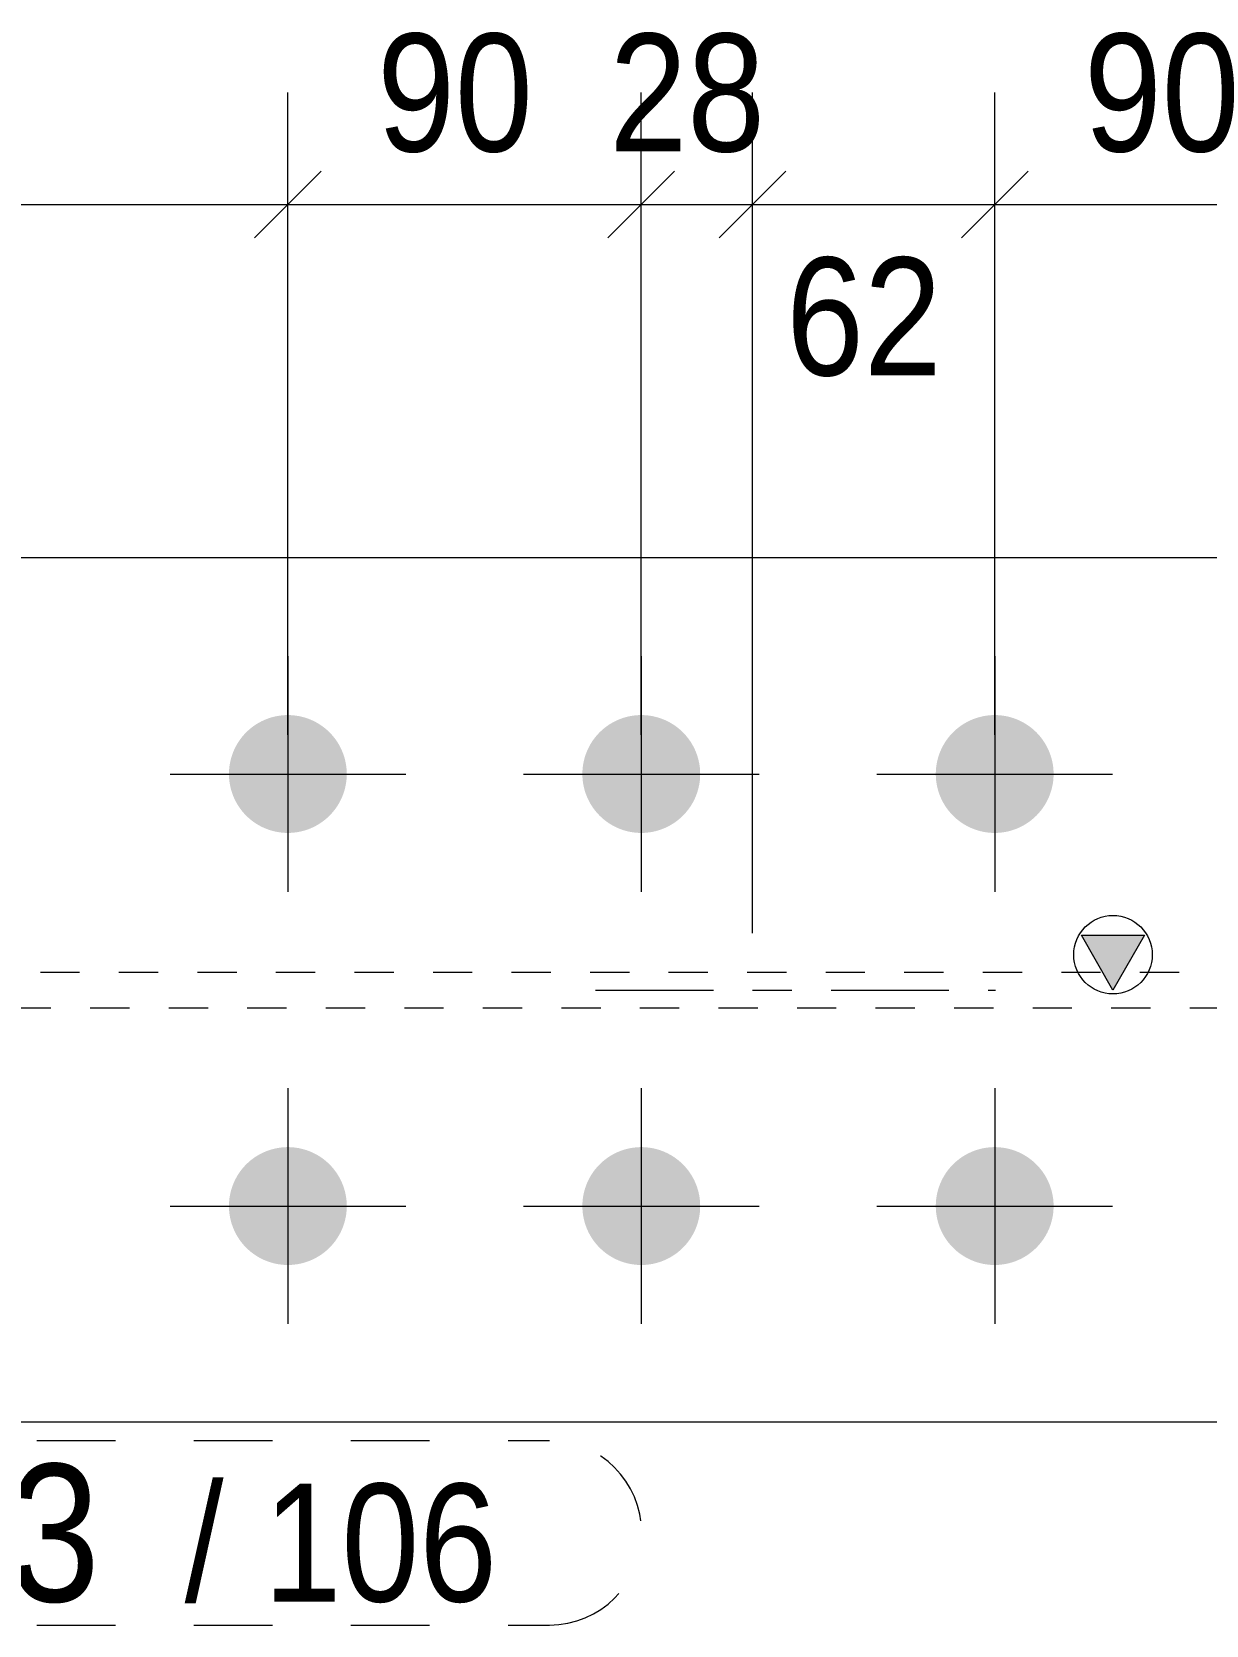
# Model space of a CAD drawing. Header units: millimetres. Extents: x 2 to 579, y 1 to 825.
# Drawn here: x 235.69 to 265.6, y 704.69 to 745.25 of the extents above; entities that cross this region are included whole.
import ezdxf

# ---------------------------------------------------------------- set-up
doc = ezdxf.new("R2010")
doc.units = ezdxf.units.MM
for name, pattern in [('XKITLINE00', [0]), ('XKITLINE01', [4, 1, -1, 1, -1]), ('XKITLINE02', [4, 2, -2]), ('XKITLINE03', [6, 3, -1, 1, -1])]:
    doc.linetypes.add(name, pattern=pattern)
for name, color, linetype, lineweight in [('Bolt', 3, 'Continuous', 0), ('Dimensions', 7, 'Continuous', 0), ('Part', 2, 'Continuous', 0), ('PartMark', 7, 'Continuous', 0)]:
    doc.layers.add(name, color=color, linetype=linetype, lineweight=lineweight)
doc.styles.add('ARIAL', font='ARIAL.TTF')

# ---------------------------------------------------------------- blocks, each defined once
blk = doc.blocks.new('*A93')
at = {"layer": 'Bolt'}
for points in [[(242.249, 727.858), (242.285, 727.857), (242.322, 727.854), (242.359, 727.851), (242.395, 727.847), (242.432, 727.842), (242.468, 727.836), (242.505, 727.83), (242.541, 727.822), (242.576, 727.813), (242.612, 727.804), (242.647, 727.794), (242.682, 727.783), (242.717, 727.771), (242.752, 727.758), (242.786, 727.744), (242.82, 727.73), (242.853, 727.714), (242.886, 727.698), (242.919, 727.681), (242.951, 727.663), (242.983, 727.645), (243.014, 727.626), (243.045, 727.606), (243.076, 727.585), (243.105, 727.563), (243.135, 727.541), (243.163, 727.518), (243.192, 727.494), (243.219, 727.47), (243.246, 727.445), (243.273, 727.419), (243.298, 727.393), (243.323, 727.366), (243.348, 727.338), (243.371, 727.31), (243.394, 727.281), (243.417, 727.252), (243.438, 727.222), (243.459, 727.192), (243.479, 727.161), (243.498, 727.13), (243.517, 727.098), (243.535, 727.065), (243.552, 727.033), (243.568, 727), (243.583, 726.966), (243.598, 726.932), (243.611, 726.898), (243.624, 726.864), (243.636, 726.829), (243.647, 726.794), (243.658, 726.758), (243.667, 726.723), (243.675, 726.687), (243.683, 726.651), (243.69, 726.615), (243.696, 726.578), (243.701, 726.542), (243.705, 726.505), (243.708, 726.469), (243.71, 726.432), (243.711, 726.395), (243.712, 726.358), (243.711, 726.322), (243.71, 726.285), (243.708, 726.248), (243.705, 726.211), (243.701, 726.175), (243.696, 726.138), (243.69, 726.102), (243.683, 726.066), (243.675, 726.03), (243.667, 725.994), (243.658, 725.958), (243.647, 725.923), (243.636, 725.888), (243.624, 725.853), (243.611, 725.819), (243.598, 725.784), (243.583, 725.75), (243.568, 725.717), (243.552, 725.684), (243.535, 725.651), (243.517, 725.619), (243.498, 725.587), (243.479, 725.556), (243.459, 725.525), (243.438, 725.495), (243.417, 725.465), (243.394, 725.436), (243.371, 725.407), (243.348, 725.379), (243.323, 725.351), (243.298, 725.324), (243.273, 725.298), (243.246, 725.272), (243.219, 725.247), (243.192, 725.223), (243.163, 725.199), (243.135, 725.176), (243.105, 725.154), (243.076, 725.132), (243.045, 725.111), (243.014, 725.091), (242.983, 725.072), (242.951, 725.053), (242.919, 725.035), (242.886, 725.019), (242.853, 725.002), (242.82, 724.987), (242.786, 724.973), (242.752, 724.959), (242.717, 724.946), (242.682, 724.934), (242.647, 724.923), (242.612, 724.913), (242.576, 724.903), (242.541, 724.895), (242.505, 724.887), (242.468, 724.88), (242.432, 724.875), (242.395, 724.87), (242.359, 724.866), (242.322, 724.862), (242.285, 724.86), (242.249, 724.859), (242.212, 724.858), (242.175, 724.859), (242.138, 724.86), (242.102, 724.862), (242.065, 724.866), (242.028, 724.87), (241.992, 724.875), (241.955, 724.88), (241.919, 724.887), (241.883, 724.895), (241.847, 724.903), (241.812, 724.913), (241.776, 724.923), (241.741, 724.934), (241.707, 724.946), (241.672, 724.959), (241.638, 724.973), (241.604, 724.987), (241.571, 725.002), (241.537, 725.019), (241.505, 725.035), (241.473, 725.053), (241.441, 725.072), (241.409, 725.091), (241.379, 725.111), (241.348, 725.132), (241.318, 725.154), (241.289, 725.176), (241.26, 725.199), (241.232, 725.223), (241.205, 725.247), (241.178, 725.272), (241.151, 725.298), (241.126, 725.324), (241.1, 725.351), (241.076, 725.379), (241.052, 725.407), (241.029, 725.436), (241.007, 725.465), (240.985, 725.495), (240.965, 725.525), (240.945, 725.556), (240.925, 725.587), (240.907, 725.619), (240.889, 725.651), (240.872, 725.684), (240.856, 725.717), (240.841, 725.75), (240.826, 725.784), (240.812, 725.819), (240.8, 725.853), (240.788, 725.888), (240.776, 725.923), (240.766, 725.958), (240.757, 725.994), (240.748, 726.03), (240.741, 726.066), (240.734, 726.102), (240.728, 726.138), (240.723, 726.175), (240.719, 726.211), (240.716, 726.248), (240.714, 726.285), (240.712, 726.322), (240.712, 726.358), (240.712, 726.395), (240.714, 726.432), (240.716, 726.469), (240.719, 726.505), (240.723, 726.542), (240.728, 726.578), (240.734, 726.615), (240.741, 726.651), (240.748, 726.687), (240.757, 726.723), (240.766, 726.758), (240.776, 726.794), (240.788, 726.829), (240.8, 726.864), (240.812, 726.898), (240.826, 726.932), (240.841, 726.966), (240.856, 727), (240.872, 727.033), (240.889, 727.065), (240.907, 727.098), (240.925, 727.13), (240.945, 727.161), (240.965, 727.192), (240.985, 727.222), (241.007, 727.252), (241.029, 727.281), (241.052, 727.31), (241.076, 727.338), (241.1, 727.366), (241.126, 727.393), (241.151, 727.419), (241.178, 727.445), (241.205, 727.47), (241.232, 727.494), (241.26, 727.518), (241.289, 727.541), (241.318, 727.563), (241.348, 727.585), (241.379, 727.606), (241.409, 727.626), (241.441, 727.645), (241.473, 727.663), (241.505, 727.681), (241.537, 727.698), (241.571, 727.714), (241.604, 727.73), (241.638, 727.744), (241.672, 727.758), (241.707, 727.771), (241.741, 727.783), (241.776, 727.794), (241.812, 727.804), (241.847, 727.813), (241.883, 727.822), (241.919, 727.83), (241.955, 727.836), (241.992, 727.842), (242.028, 727.847), (242.065, 727.851), (242.102, 727.854), (242.138, 727.857), (242.175, 727.858), (242.212, 727.858)], [(251.249, 727.858), (251.285, 727.857), (251.322, 727.854), (251.359, 727.851), (251.395, 727.847), (251.432, 727.842), (251.468, 727.836), (251.505, 727.83), (251.541, 727.822), (251.576, 727.813), (251.612, 727.804), (251.647, 727.794), (251.682, 727.783), (251.717, 727.771), (251.752, 727.758), (251.786, 727.744), (251.82, 727.73), (251.853, 727.714), (251.886, 727.698), (251.919, 727.681), (251.951, 727.663), (251.983, 727.645), (252.014, 727.626), (252.045, 727.606), (252.076, 727.585), (252.105, 727.563), (252.135, 727.541), (252.163, 727.518), (252.192, 727.494), (252.219, 727.47), (252.246, 727.445), (252.273, 727.419), (252.298, 727.393), (252.323, 727.366), (252.348, 727.338), (252.371, 727.31), (252.394, 727.281), (252.417, 727.252), (252.438, 727.222), (252.459, 727.192), (252.479, 727.161), (252.498, 727.13), (252.517, 727.098), (252.535, 727.065), (252.552, 727.033), (252.568, 727), (252.583, 726.966), (252.598, 726.932), (252.611, 726.898), (252.624, 726.864), (252.636, 726.829), (252.647, 726.794), (252.658, 726.758), (252.667, 726.723), (252.675, 726.687), (252.683, 726.651), (252.69, 726.615), (252.696, 726.578), (252.701, 726.542), (252.705, 726.505), (252.708, 726.469), (252.71, 726.432), (252.711, 726.395), (252.712, 726.358), (252.711, 726.322), (252.71, 726.285), (252.708, 726.248), (252.705, 726.211), (252.701, 726.175), (252.696, 726.138), (252.69, 726.102), (252.683, 726.066), (252.675, 726.03), (252.667, 725.994), (252.658, 725.958), (252.647, 725.923), (252.636, 725.888), (252.624, 725.853), (252.611, 725.819), (252.598, 725.784), (252.583, 725.75), (252.568, 725.717), (252.552, 725.684), (252.535, 725.651), (252.517, 725.619), (252.498, 725.587), (252.479, 725.556), (252.459, 725.525), (252.438, 725.495), (252.417, 725.465), (252.394, 725.436), (252.371, 725.407), (252.348, 725.379), (252.323, 725.351), (252.298, 725.324), (252.273, 725.298), (252.246, 725.272), (252.219, 725.247), (252.192, 725.223), (252.163, 725.199), (252.135, 725.176), (252.105, 725.154), (252.076, 725.132), (252.045, 725.111), (252.014, 725.091), (251.983, 725.072), (251.951, 725.053), (251.919, 725.035), (251.886, 725.019), (251.853, 725.002), (251.82, 724.987), (251.786, 724.973), (251.752, 724.959), (251.717, 724.946), (251.682, 724.934), (251.647, 724.923), (251.612, 724.913), (251.576, 724.903), (251.541, 724.895), (251.505, 724.887), (251.468, 724.88), (251.432, 724.875), (251.395, 724.87), (251.359, 724.866), (251.322, 724.862), (251.285, 724.86), (251.249, 724.859), (251.212, 724.858), (251.175, 724.859), (251.138, 724.86), (251.102, 724.862), (251.065, 724.866), (251.028, 724.87), (250.992, 724.875), (250.955, 724.88), (250.919, 724.887), (250.883, 724.895), (250.847, 724.903), (250.812, 724.913), (250.776, 724.923), (250.741, 724.934), (250.707, 724.946), (250.672, 724.959), (250.638, 724.973), (250.604, 724.987), (250.571, 725.002), (250.537, 725.019), (250.505, 725.035), (250.473, 725.053), (250.441, 725.072), (250.409, 725.091), (250.379, 725.111), (250.348, 725.132), (250.318, 725.154), (250.289, 725.176), (250.26, 725.199), (250.232, 725.223), (250.205, 725.247), (250.178, 725.272), (250.151, 725.298), (250.126, 725.324), (250.1, 725.351), (250.076, 725.379), (250.052, 725.407), (250.029, 725.436), (250.007, 725.465), (249.985, 725.495), (249.965, 725.525), (249.945, 725.556), (249.925, 725.587), (249.907, 725.619), (249.889, 725.651), (249.872, 725.684), (249.856, 725.717), (249.841, 725.75), (249.826, 725.784), (249.812, 725.819), (249.8, 725.853), (249.788, 725.888), (249.776, 725.923), (249.766, 725.958), (249.757, 725.994), (249.748, 726.03), (249.741, 726.066), (249.734, 726.102), (249.728, 726.138), (249.723, 726.175), (249.719, 726.211), (249.716, 726.248), (249.714, 726.285), (249.712, 726.322), (249.712, 726.358), (249.712, 726.395), (249.714, 726.432), (249.716, 726.469), (249.719, 726.505), (249.723, 726.542), (249.728, 726.578), (249.734, 726.615), (249.741, 726.651), (249.748, 726.687), (249.757, 726.723), (249.766, 726.758), (249.776, 726.794), (249.788, 726.829), (249.8, 726.864), (249.812, 726.898), (249.826, 726.932), (249.841, 726.966), (249.856, 727), (249.872, 727.033), (249.889, 727.065), (249.907, 727.098), (249.925, 727.13), (249.945, 727.161), (249.965, 727.192), (249.985, 727.222), (250.007, 727.252), (250.029, 727.281), (250.052, 727.31), (250.076, 727.338), (250.1, 727.366), (250.126, 727.393), (250.151, 727.419), (250.178, 727.445), (250.205, 727.47), (250.232, 727.494), (250.26, 727.518), (250.289, 727.541), (250.318, 727.563), (250.348, 727.585), (250.379, 727.606), (250.409, 727.626), (250.441, 727.645), (250.473, 727.663), (250.505, 727.681), (250.537, 727.698), (250.571, 727.714), (250.604, 727.73), (250.638, 727.744), (250.672, 727.758), (250.707, 727.771), (250.741, 727.783), (250.776, 727.794), (250.812, 727.804), (250.847, 727.813), (250.883, 727.822), (250.919, 727.83), (250.955, 727.836), (250.992, 727.842), (251.028, 727.847), (251.065, 727.851), (251.102, 727.854), (251.138, 727.857), (251.175, 727.858), (251.212, 727.858)], [(260.249, 727.858), (260.285, 727.857), (260.322, 727.854), (260.359, 727.851), (260.395, 727.847), (260.432, 727.842), (260.468, 727.836), (260.505, 727.83), (260.541, 727.822), (260.576, 727.813), (260.612, 727.804), (260.647, 727.794), (260.682, 727.783), (260.717, 727.771), (260.752, 727.758), (260.786, 727.744), (260.82, 727.73), (260.853, 727.714), (260.886, 727.698), (260.919, 727.681), (260.951, 727.663), (260.983, 727.645), (261.014, 727.626), (261.045, 727.606), (261.076, 727.585), (261.105, 727.563), (261.135, 727.541), (261.163, 727.518), (261.192, 727.494), (261.219, 727.47), (261.246, 727.445), (261.273, 727.419), (261.298, 727.393), (261.323, 727.366), (261.348, 727.338), (261.371, 727.31), (261.394, 727.281), (261.417, 727.252), (261.438, 727.222), (261.459, 727.192), (261.479, 727.161), (261.498, 727.13), (261.517, 727.098), (261.535, 727.065), (261.552, 727.033), (261.568, 727), (261.583, 726.966), (261.598, 726.932), (261.611, 726.898), (261.624, 726.864), (261.636, 726.829), (261.647, 726.794), (261.658, 726.758), (261.667, 726.723), (261.675, 726.687), (261.683, 726.651), (261.69, 726.615), (261.696, 726.578), (261.701, 726.542), (261.705, 726.505), (261.708, 726.469), (261.71, 726.432), (261.711, 726.395), (261.712, 726.358), (261.711, 726.322), (261.71, 726.285), (261.708, 726.248), (261.705, 726.211), (261.701, 726.175), (261.696, 726.138), (261.69, 726.102), (261.683, 726.066), (261.675, 726.03), (261.667, 725.994), (261.658, 725.958), (261.647, 725.923), (261.636, 725.888), (261.624, 725.853), (261.611, 725.819), (261.598, 725.784), (261.583, 725.75), (261.568, 725.717), (261.552, 725.684), (261.535, 725.651), (261.517, 725.619), (261.498, 725.587), (261.479, 725.556), (261.459, 725.525), (261.438, 725.495), (261.417, 725.465), (261.394, 725.436), (261.371, 725.407), (261.348, 725.379), (261.323, 725.351), (261.298, 725.324), (261.273, 725.298), (261.246, 725.272), (261.219, 725.247), (261.192, 725.223), (261.163, 725.199), (261.135, 725.176), (261.105, 725.154), (261.076, 725.132), (261.045, 725.111), (261.014, 725.091), (260.983, 725.072), (260.951, 725.053), (260.919, 725.035), (260.886, 725.019), (260.853, 725.002), (260.82, 724.987), (260.786, 724.973), (260.752, 724.959), (260.717, 724.946), (260.682, 724.934), (260.647, 724.923), (260.612, 724.913), (260.576, 724.903), (260.541, 724.895), (260.505, 724.887), (260.468, 724.88), (260.432, 724.875), (260.395, 724.87), (260.359, 724.866), (260.322, 724.862), (260.285, 724.86), (260.249, 724.859), (260.212, 724.858), (260.175, 724.859), (260.138, 724.86), (260.102, 724.862), (260.065, 724.866), (260.028, 724.87), (259.992, 724.875), (259.955, 724.88), (259.919, 724.887), (259.883, 724.895), (259.847, 724.903), (259.812, 724.913), (259.776, 724.923), (259.741, 724.934), (259.707, 724.946), (259.672, 724.959), (259.638, 724.973), (259.604, 724.987), (259.571, 725.002), (259.537, 725.019), (259.505, 725.035), (259.473, 725.053), (259.441, 725.072), (259.409, 725.091), (259.379, 725.111), (259.348, 725.132), (259.318, 725.154), (259.289, 725.176), (259.26, 725.199), (259.232, 725.223), (259.205, 725.247), (259.178, 725.272), (259.151, 725.298), (259.126, 725.324), (259.1, 725.351), (259.076, 725.379), (259.052, 725.407), (259.029, 725.436), (259.007, 725.465), (258.985, 725.495), (258.965, 725.525), (258.945, 725.556), (258.925, 725.587), (258.907, 725.619), (258.889, 725.651), (258.872, 725.684), (258.856, 725.717), (258.841, 725.75), (258.826, 725.784), (258.812, 725.819), (258.8, 725.853), (258.788, 725.888), (258.776, 725.923), (258.766, 725.958), (258.757, 725.994), (258.748, 726.03), (258.741, 726.066), (258.734, 726.102), (258.728, 726.138), (258.723, 726.175), (258.719, 726.211), (258.716, 726.248), (258.714, 726.285), (258.712, 726.322), (258.712, 726.358), (258.712, 726.395), (258.714, 726.432), (258.716, 726.469), (258.719, 726.505), (258.723, 726.542), (258.728, 726.578), (258.734, 726.615), (258.741, 726.651), (258.748, 726.687), (258.757, 726.723), (258.766, 726.758), (258.776, 726.794), (258.788, 726.829), (258.8, 726.864), (258.812, 726.898), (258.826, 726.932), (258.841, 726.966), (258.856, 727), (258.872, 727.033), (258.889, 727.065), (258.907, 727.098), (258.925, 727.13), (258.945, 727.161), (258.965, 727.192), (258.985, 727.222), (259.007, 727.252), (259.029, 727.281), (259.052, 727.31), (259.076, 727.338), (259.1, 727.366), (259.126, 727.393), (259.151, 727.419), (259.178, 727.445), (259.205, 727.47), (259.232, 727.494), (259.26, 727.518), (259.289, 727.541), (259.318, 727.563), (259.348, 727.585), (259.379, 727.606), (259.409, 727.626), (259.441, 727.645), (259.473, 727.663), (259.505, 727.681), (259.537, 727.698), (259.571, 727.714), (259.604, 727.73), (259.638, 727.744), (259.672, 727.758), (259.707, 727.771), (259.741, 727.783), (259.776, 727.794), (259.812, 727.804), (259.847, 727.813), (259.883, 727.822), (259.919, 727.83), (259.955, 727.836), (259.992, 727.842), (260.028, 727.847), (260.065, 727.851), (260.102, 727.854), (260.138, 727.857), (260.175, 727.858), (260.212, 727.858)], [(242.249, 716.858), (242.285, 716.857), (242.322, 716.854), (242.359, 716.851), (242.395, 716.847), (242.432, 716.842), (242.468, 716.836), (242.505, 716.83), (242.541, 716.822), (242.576, 716.813), (242.612, 716.804), (242.647, 716.794), (242.682, 716.783), (242.717, 716.771), (242.752, 716.758), (242.786, 716.744), (242.82, 716.73), (242.853, 716.714), (242.886, 716.698), (242.919, 716.681), (242.951, 716.663), (242.983, 716.645), (243.014, 716.626), (243.045, 716.606), (243.076, 716.585), (243.105, 716.563), (243.135, 716.541), (243.163, 716.518), (243.192, 716.494), (243.219, 716.47), (243.246, 716.445), (243.273, 716.419), (243.298, 716.393), (243.323, 716.366), (243.348, 716.338), (243.371, 716.31), (243.394, 716.281), (243.417, 716.252), (243.438, 716.222), (243.459, 716.192), (243.479, 716.161), (243.498, 716.13), (243.517, 716.098), (243.535, 716.065), (243.552, 716.033), (243.568, 716), (243.583, 715.966), (243.598, 715.932), (243.611, 715.898), (243.624, 715.864), (243.636, 715.829), (243.647, 715.794), (243.658, 715.758), (243.667, 715.723), (243.675, 715.687), (243.683, 715.651), (243.69, 715.615), (243.696, 715.578), (243.701, 715.542), (243.705, 715.505), (243.708, 715.469), (243.71, 715.432), (243.711, 715.395), (243.712, 715.358), (243.711, 715.322), (243.71, 715.285), (243.708, 715.248), (243.705, 715.211), (243.701, 715.175), (243.696, 715.138), (243.69, 715.102), (243.683, 715.066), (243.675, 715.03), (243.667, 714.994), (243.658, 714.958), (243.647, 714.923), (243.636, 714.888), (243.624, 714.853), (243.611, 714.819), (243.598, 714.784), (243.583, 714.75), (243.568, 714.717), (243.552, 714.684), (243.535, 714.651), (243.517, 714.619), (243.498, 714.587), (243.479, 714.556), (243.459, 714.525), (243.438, 714.495), (243.417, 714.465), (243.394, 714.436), (243.371, 714.407), (243.348, 714.379), (243.323, 714.351), (243.298, 714.324), (243.273, 714.298), (243.246, 714.272), (243.219, 714.247), (243.192, 714.223), (243.163, 714.199), (243.135, 714.176), (243.105, 714.154), (243.076, 714.132), (243.045, 714.111), (243.014, 714.091), (242.983, 714.072), (242.951, 714.053), (242.919, 714.035), (242.886, 714.019), (242.853, 714.002), (242.82, 713.987), (242.786, 713.973), (242.752, 713.959), (242.717, 713.946), (242.682, 713.934), (242.647, 713.923), (242.612, 713.913), (242.576, 713.903), (242.541, 713.895), (242.505, 713.887), (242.468, 713.88), (242.432, 713.875), (242.395, 713.87), (242.359, 713.866), (242.322, 713.862), (242.285, 713.86), (242.249, 713.859), (242.212, 713.858), (242.175, 713.859), (242.138, 713.86), (242.102, 713.862), (242.065, 713.866), (242.028, 713.87), (241.992, 713.875), (241.955, 713.88), (241.919, 713.887), (241.883, 713.895), (241.847, 713.903), (241.812, 713.913), (241.776, 713.923), (241.741, 713.934), (241.707, 713.946), (241.672, 713.959), (241.638, 713.973), (241.604, 713.987), (241.571, 714.002), (241.537, 714.019), (241.505, 714.035), (241.473, 714.053), (241.441, 714.072), (241.409, 714.091), (241.379, 714.111), (241.348, 714.132), (241.318, 714.154), (241.289, 714.176), (241.26, 714.199), (241.232, 714.223), (241.205, 714.247), (241.178, 714.272), (241.151, 714.298), (241.126, 714.324), (241.1, 714.351), (241.076, 714.379), (241.052, 714.407), (241.029, 714.436), (241.007, 714.465), (240.985, 714.495), (240.965, 714.525), (240.945, 714.556), (240.925, 714.587), (240.907, 714.619), (240.889, 714.651), (240.872, 714.684), (240.856, 714.717), (240.841, 714.75), (240.826, 714.784), (240.812, 714.819), (240.8, 714.853), (240.788, 714.888), (240.776, 714.923), (240.766, 714.958), (240.757, 714.994), (240.748, 715.03), (240.741, 715.066), (240.734, 715.102), (240.728, 715.138), (240.723, 715.175), (240.719, 715.211), (240.716, 715.248), (240.714, 715.285), (240.712, 715.322), (240.712, 715.358), (240.712, 715.395), (240.714, 715.432), (240.716, 715.469), (240.719, 715.505), (240.723, 715.542), (240.728, 715.578), (240.734, 715.615), (240.741, 715.651), (240.748, 715.687), (240.757, 715.723), (240.766, 715.758), (240.776, 715.794), (240.788, 715.829), (240.8, 715.864), (240.812, 715.898), (240.826, 715.932), (240.841, 715.966), (240.856, 716), (240.872, 716.033), (240.889, 716.065), (240.907, 716.098), (240.925, 716.13), (240.945, 716.161), (240.965, 716.192), (240.985, 716.222), (241.007, 716.252), (241.029, 716.281), (241.052, 716.31), (241.076, 716.338), (241.1, 716.366), (241.126, 716.393), (241.151, 716.419), (241.178, 716.445), (241.205, 716.47), (241.232, 716.494), (241.26, 716.518), (241.289, 716.541), (241.318, 716.563), (241.348, 716.585), (241.379, 716.606), (241.409, 716.626), (241.441, 716.645), (241.473, 716.663), (241.505, 716.681), (241.537, 716.698), (241.571, 716.714), (241.604, 716.73), (241.638, 716.744), (241.672, 716.758), (241.707, 716.771), (241.741, 716.783), (241.776, 716.794), (241.812, 716.804), (241.847, 716.813), (241.883, 716.822), (241.919, 716.83), (241.955, 716.836), (241.992, 716.842), (242.028, 716.847), (242.065, 716.851), (242.102, 716.854), (242.138, 716.857), (242.175, 716.858), (242.212, 716.858)], [(251.249, 716.858), (251.285, 716.857), (251.322, 716.854), (251.359, 716.851), (251.395, 716.847), (251.432, 716.842), (251.468, 716.836), (251.505, 716.83), (251.541, 716.822), (251.576, 716.813), (251.612, 716.804), (251.647, 716.794), (251.682, 716.783), (251.717, 716.771), (251.752, 716.758), (251.786, 716.744), (251.82, 716.73), (251.853, 716.714), (251.886, 716.698), (251.919, 716.681), (251.951, 716.663), (251.983, 716.645), (252.014, 716.626), (252.045, 716.606), (252.076, 716.585), (252.105, 716.563), (252.135, 716.541), (252.163, 716.518), (252.192, 716.494), (252.219, 716.47), (252.246, 716.445), (252.273, 716.419), (252.298, 716.393), (252.323, 716.366), (252.348, 716.338), (252.371, 716.31), (252.394, 716.281), (252.417, 716.252), (252.438, 716.222), (252.459, 716.192), (252.479, 716.161), (252.498, 716.13), (252.517, 716.098), (252.535, 716.065), (252.552, 716.033), (252.568, 716), (252.583, 715.966), (252.598, 715.932), (252.611, 715.898), (252.624, 715.864), (252.636, 715.829), (252.647, 715.794), (252.658, 715.758), (252.667, 715.723), (252.675, 715.687), (252.683, 715.651), (252.69, 715.615), (252.696, 715.578), (252.701, 715.542), (252.705, 715.505), (252.708, 715.469), (252.71, 715.432), (252.711, 715.395), (252.712, 715.358), (252.711, 715.322), (252.71, 715.285), (252.708, 715.248), (252.705, 715.211), (252.701, 715.175), (252.696, 715.138), (252.69, 715.102), (252.683, 715.066), (252.675, 715.03), (252.667, 714.994), (252.658, 714.958), (252.647, 714.923), (252.636, 714.888), (252.624, 714.853), (252.611, 714.819), (252.598, 714.784), (252.583, 714.75), (252.568, 714.717), (252.552, 714.684), (252.535, 714.651), (252.517, 714.619), (252.498, 714.587), (252.479, 714.556), (252.459, 714.525), (252.438, 714.495), (252.417, 714.465), (252.394, 714.436), (252.371, 714.407), (252.348, 714.379), (252.323, 714.351), (252.298, 714.324), (252.273, 714.298), (252.246, 714.272), (252.219, 714.247), (252.192, 714.223), (252.163, 714.199), (252.135, 714.176), (252.105, 714.154), (252.076, 714.132), (252.045, 714.111), (252.014, 714.091), (251.983, 714.072), (251.951, 714.053), (251.919, 714.035), (251.886, 714.019), (251.853, 714.002), (251.82, 713.987), (251.786, 713.973), (251.752, 713.959), (251.717, 713.946), (251.682, 713.934), (251.647, 713.923), (251.612, 713.913), (251.576, 713.903), (251.541, 713.895), (251.505, 713.887), (251.468, 713.88), (251.432, 713.875), (251.395, 713.87), (251.359, 713.866), (251.322, 713.862), (251.285, 713.86), (251.249, 713.859), (251.212, 713.858), (251.175, 713.859), (251.138, 713.86), (251.102, 713.862), (251.065, 713.866), (251.028, 713.87), (250.992, 713.875), (250.955, 713.88), (250.919, 713.887), (250.883, 713.895), (250.847, 713.903), (250.812, 713.913), (250.776, 713.923), (250.741, 713.934), (250.707, 713.946), (250.672, 713.959), (250.638, 713.973), (250.604, 713.987), (250.571, 714.002), (250.537, 714.019), (250.505, 714.035), (250.473, 714.053), (250.441, 714.072), (250.409, 714.091), (250.379, 714.111), (250.348, 714.132), (250.318, 714.154), (250.289, 714.176), (250.26, 714.199), (250.232, 714.223), (250.205, 714.247), (250.178, 714.272), (250.151, 714.298), (250.126, 714.324), (250.1, 714.351), (250.076, 714.379), (250.052, 714.407), (250.029, 714.436), (250.007, 714.465), (249.985, 714.495), (249.965, 714.525), (249.945, 714.556), (249.925, 714.587), (249.907, 714.619), (249.889, 714.651), (249.872, 714.684), (249.856, 714.717), (249.841, 714.75), (249.826, 714.784), (249.812, 714.819), (249.8, 714.853), (249.788, 714.888), (249.776, 714.923), (249.766, 714.958), (249.757, 714.994), (249.748, 715.03), (249.741, 715.066), (249.734, 715.102), (249.728, 715.138), (249.723, 715.175), (249.719, 715.211), (249.716, 715.248), (249.714, 715.285), (249.712, 715.322), (249.712, 715.358), (249.712, 715.395), (249.714, 715.432), (249.716, 715.469), (249.719, 715.505), (249.723, 715.542), (249.728, 715.578), (249.734, 715.615), (249.741, 715.651), (249.748, 715.687), (249.757, 715.723), (249.766, 715.758), (249.776, 715.794), (249.788, 715.829), (249.8, 715.864), (249.812, 715.898), (249.826, 715.932), (249.841, 715.966), (249.856, 716), (249.872, 716.033), (249.889, 716.065), (249.907, 716.098), (249.925, 716.13), (249.945, 716.161), (249.965, 716.192), (249.985, 716.222), (250.007, 716.252), (250.029, 716.281), (250.052, 716.31), (250.076, 716.338), (250.1, 716.366), (250.126, 716.393), (250.151, 716.419), (250.178, 716.445), (250.205, 716.47), (250.232, 716.494), (250.26, 716.518), (250.289, 716.541), (250.318, 716.563), (250.348, 716.585), (250.379, 716.606), (250.409, 716.626), (250.441, 716.645), (250.473, 716.663), (250.505, 716.681), (250.537, 716.698), (250.571, 716.714), (250.604, 716.73), (250.638, 716.744), (250.672, 716.758), (250.707, 716.771), (250.741, 716.783), (250.776, 716.794), (250.812, 716.804), (250.847, 716.813), (250.883, 716.822), (250.919, 716.83), (250.955, 716.836), (250.992, 716.842), (251.028, 716.847), (251.065, 716.851), (251.102, 716.854), (251.138, 716.857), (251.175, 716.858), (251.212, 716.858)], [(260.249, 716.858), (260.285, 716.857), (260.322, 716.854), (260.359, 716.851), (260.395, 716.847), (260.432, 716.842), (260.468, 716.836), (260.505, 716.83), (260.541, 716.822), (260.576, 716.813), (260.612, 716.804), (260.647, 716.794), (260.682, 716.783), (260.717, 716.771), (260.752, 716.758), (260.786, 716.744), (260.82, 716.73), (260.853, 716.714), (260.886, 716.698), (260.919, 716.681), (260.951, 716.663), (260.983, 716.645), (261.014, 716.626), (261.045, 716.606), (261.076, 716.585), (261.105, 716.563), (261.135, 716.541), (261.163, 716.518), (261.192, 716.494), (261.219, 716.47), (261.246, 716.445), (261.273, 716.419), (261.298, 716.393), (261.323, 716.366), (261.348, 716.338), (261.371, 716.31), (261.394, 716.281), (261.417, 716.252), (261.438, 716.222), (261.459, 716.192), (261.479, 716.161), (261.498, 716.13), (261.517, 716.098), (261.535, 716.065), (261.552, 716.033), (261.568, 716), (261.583, 715.966), (261.598, 715.932), (261.611, 715.898), (261.624, 715.864), (261.636, 715.829), (261.647, 715.794), (261.658, 715.758), (261.667, 715.723), (261.675, 715.687), (261.683, 715.651), (261.69, 715.615), (261.696, 715.578), (261.701, 715.542), (261.705, 715.505), (261.708, 715.469), (261.71, 715.432), (261.711, 715.395), (261.712, 715.358), (261.711, 715.322), (261.71, 715.285), (261.708, 715.248), (261.705, 715.211), (261.701, 715.175), (261.696, 715.138), (261.69, 715.102), (261.683, 715.066), (261.675, 715.03), (261.667, 714.994), (261.658, 714.958), (261.647, 714.923), (261.636, 714.888), (261.624, 714.853), (261.611, 714.819), (261.598, 714.784), (261.583, 714.75), (261.568, 714.717), (261.552, 714.684), (261.535, 714.651), (261.517, 714.619), (261.498, 714.587), (261.479, 714.556), (261.459, 714.525), (261.438, 714.495), (261.417, 714.465), (261.394, 714.436), (261.371, 714.407), (261.348, 714.379), (261.323, 714.351), (261.298, 714.324), (261.273, 714.298), (261.246, 714.272), (261.219, 714.247), (261.192, 714.223), (261.163, 714.199), (261.135, 714.176), (261.105, 714.154), (261.076, 714.132), (261.045, 714.111), (261.014, 714.091), (260.983, 714.072), (260.951, 714.053), (260.919, 714.035), (260.886, 714.019), (260.853, 714.002), (260.82, 713.987), (260.786, 713.973), (260.752, 713.959), (260.717, 713.946), (260.682, 713.934), (260.647, 713.923), (260.612, 713.913), (260.576, 713.903), (260.541, 713.895), (260.505, 713.887), (260.468, 713.88), (260.432, 713.875), (260.395, 713.87), (260.359, 713.866), (260.322, 713.862), (260.285, 713.86), (260.249, 713.859), (260.212, 713.858), (260.175, 713.859), (260.138, 713.86), (260.102, 713.862), (260.065, 713.866), (260.028, 713.87), (259.992, 713.875), (259.955, 713.88), (259.919, 713.887), (259.883, 713.895), (259.847, 713.903), (259.812, 713.913), (259.776, 713.923), (259.741, 713.934), (259.707, 713.946), (259.672, 713.959), (259.638, 713.973), (259.604, 713.987), (259.571, 714.002), (259.537, 714.019), (259.505, 714.035), (259.473, 714.053), (259.441, 714.072), (259.409, 714.091), (259.379, 714.111), (259.348, 714.132), (259.318, 714.154), (259.289, 714.176), (259.26, 714.199), (259.232, 714.223), (259.205, 714.247), (259.178, 714.272), (259.151, 714.298), (259.126, 714.324), (259.1, 714.351), (259.076, 714.379), (259.052, 714.407), (259.029, 714.436), (259.007, 714.465), (258.985, 714.495), (258.965, 714.525), (258.945, 714.556), (258.925, 714.587), (258.907, 714.619), (258.889, 714.651), (258.872, 714.684), (258.856, 714.717), (258.841, 714.75), (258.826, 714.784), (258.812, 714.819), (258.8, 714.853), (258.788, 714.888), (258.776, 714.923), (258.766, 714.958), (258.757, 714.994), (258.748, 715.03), (258.741, 715.066), (258.734, 715.102), (258.728, 715.138), (258.723, 715.175), (258.719, 715.211), (258.716, 715.248), (258.714, 715.285), (258.712, 715.322), (258.712, 715.358), (258.712, 715.395), (258.714, 715.432), (258.716, 715.469), (258.719, 715.505), (258.723, 715.542), (258.728, 715.578), (258.734, 715.615), (258.741, 715.651), (258.748, 715.687), (258.757, 715.723), (258.766, 715.758), (258.776, 715.794), (258.788, 715.829), (258.8, 715.864), (258.812, 715.898), (258.826, 715.932), (258.841, 715.966), (258.856, 716), (258.872, 716.033), (258.889, 716.065), (258.907, 716.098), (258.925, 716.13), (258.945, 716.161), (258.965, 716.192), (258.985, 716.222), (259.007, 716.252), (259.029, 716.281), (259.052, 716.31), (259.076, 716.338), (259.1, 716.366), (259.126, 716.393), (259.151, 716.419), (259.178, 716.445), (259.205, 716.47), (259.232, 716.494), (259.26, 716.518), (259.289, 716.541), (259.318, 716.563), (259.348, 716.585), (259.379, 716.606), (259.409, 716.626), (259.441, 716.645), (259.473, 716.663), (259.505, 716.681), (259.537, 716.698), (259.571, 716.714), (259.604, 716.73), (259.638, 716.744), (259.672, 716.758), (259.707, 716.771), (259.741, 716.783), (259.776, 716.794), (259.812, 716.804), (259.847, 716.813), (259.883, 716.822), (259.919, 716.83), (259.955, 716.836), (259.992, 716.842), (260.028, 716.847), (260.065, 716.851), (260.102, 716.854), (260.138, 716.857), (260.175, 716.858), (260.212, 716.858)]]:
    blk.add_hatch(color=3, dxfattribs=at).paths.add_polyline_path(points, flags=17)
at = {"layer": 'Bolt', "color": 3, "linetype": 'XKITLINE00', "lineweight": 0}
for p, q in [((242.212, 729.358), (242.212, 723.358)), ((251.212, 729.358), (251.212, 723.358)), ((260.212, 729.358), (260.212, 723.358)), ((239.212, 726.358), (245.212, 726.358)), ((248.212, 726.358), (254.212, 726.358)), ((257.212, 726.358), (263.212, 726.358)), ((242.212, 718.358), (242.212, 712.358)), ((251.212, 718.358), (251.212, 712.358)), ((260.212, 718.358), (260.212, 712.358)), ((239.212, 715.358), (245.212, 715.358)), ((248.212, 715.358), (254.212, 715.358)), ((257.212, 715.358), (263.212, 715.358))]:
    blk.add_line(p, q, dxfattribs=at)
blk = doc.blocks.new('*A96')
at = {"layer": 'Part', "color": 2, "linetype": 'XKITLINE00', "lineweight": 0}
for p, q in [((295.117, 731.858), (162.115, 731.858)), ((295.117, 709.858), (162.115, 709.858))]:
    blk.add_line(p, q, dxfattribs=at)
blk = doc.blocks.new('*A97')
at = {"layer": 'Part'}
blk.add_hatch(color=2, dxfattribs=at).paths.add_polyline_path([(262.424, 722.258), (264.024, 722.258), (263.224, 720.858)], flags=17)
at = {"layer": 'Part', "color": 7, "linetype": 'XKITLINE01', "lineweight": 0}
for p, q in [((227.173, 730.858), (221.396, 730.858)), ((225.39, 710.858), (225.39, 730.858)), ((227.173, 721.308), (227.173, 730.858)), ((282.692, 730.858), (276.915, 730.858)), ((280.909, 730.858), (280.909, 721.308)), ((282.692, 710.858), (282.692, 730.858)), ((280.909, 721.308), (223.179, 721.308)), ((223.179, 720.408), (280.909, 720.408)), ((227.173, 710.858), (227.173, 720.408)), ((280.909, 720.408), (280.909, 710.858)), ((221.396, 710.858), (227.173, 710.858)), ((276.915, 710.858), (282.692, 710.858))]:
    blk.add_line(p, q, dxfattribs=at)
at = {"layer": 'Part', "color": 2, "linetype": 'XKITLINE00', "lineweight": 0}
for p, q in [((263.224, 720.858), (262.424, 722.258)), ((262.424, 722.258), (264.024, 722.258)), ((264.024, 722.258), (263.224, 720.858))]:
    blk.add_line(p, q, dxfattribs=at)
at = {"layer": 'Part', "color": 7, "linetype": 'XKITLINE03', "lineweight": 0}
blk.add_line((250.047, 720.858), (260.232, 720.858), dxfattribs=at)
at = {"layer": 'Part', "color": 2, "linetype": 'XKITLINE00', "lineweight": 0}
blk.add_circle((263.224, 721.758), 1, dxfattribs=at)
blk = doc.blocks.new('*A258')
at = {"layer": 'Dimensions', "color": 7, "linetype": 'XKITLINE00', "lineweight": 0}
for p, q in [((203.212, 727.358), (203.212, 743.708)), ((242.212, 727.358), (242.212, 743.708)), ((204.06, 741.707), (202.363, 740.01)), ((243.06, 741.707), (241.363, 740.01)), ((203.212, 740.858), (242.212, 740.858))]:
    blk.add_line(p, q, dxfattribs=at)
at = {"layer": 'Dimensions', "color": 3}
for p in [(203.212, 740.858), (242.212, 740.858)]:
    blk.add_point(p, dxfattribs=at)
at = {"layer": 'Dimensions', "color": 3, "style": 'ARIAL', "width": 0.85}
blk.add_text('390', height=3, dxfattribs=at).set_placement((219.374, 742.208))
blk = doc.blocks.new('*A259')
at = {"layer": 'Dimensions', "color": 7, "linetype": 'XKITLINE00', "lineweight": 0}
for p, q in [((242.212, 727.358), (242.212, 743.708)), ((251.212, 727.358), (251.212, 743.708)), ((243.06, 741.707), (241.363, 740.01)), ((252.06, 741.707), (250.363, 740.01)), ((242.212, 740.858), (251.212, 740.858))]:
    blk.add_line(p, q, dxfattribs=at)
at = {"layer": 'Dimensions', "color": 3}
for p in [(242.212, 740.858), (251.212, 740.858)]:
    blk.add_point(p, dxfattribs=at)
at = {"layer": 'Dimensions', "color": 3, "style": 'ARIAL', "width": 0.85}
blk.add_text('90', height=3, dxfattribs=at).set_placement((244.487, 742.208))
blk = doc.blocks.new('*A260')
at = {"layer": 'Dimensions', "color": 7, "linetype": 'XKITLINE00', "lineweight": 0}
for p, q in [((251.212, 727.358), (251.212, 743.708)), ((254.041, 722.308), (254.041, 743.708)), ((252.06, 741.707), (250.363, 740.01)), ((254.889, 741.707), (253.192, 740.01)), ((251.212, 740.858), (254.041, 740.858))]:
    blk.add_line(p, q, dxfattribs=at)
at = {"layer": 'Dimensions', "color": 3}
for p in [(251.212, 740.858), (254.041, 740.858)]:
    blk.add_point(p, dxfattribs=at)
at = {"layer": 'Dimensions', "color": 3, "style": 'ARIAL', "width": 0.85}
blk.add_text('28', height=3, dxfattribs=at).set_placement((250.401, 742.208))
blk = doc.blocks.new('*A261')
at = {"layer": 'Dimensions', "color": 7, "linetype": 'XKITLINE00', "lineweight": 0}
for p, q in [((254.041, 722.308), (254.041, 743.258)), ((260.212, 727.358), (260.212, 743.258)), ((254.889, 741.707), (253.192, 740.01)), ((261.06, 741.707), (259.363, 740.01)), ((254.041, 740.858), (260.212, 740.858))]:
    blk.add_line(p, q, dxfattribs=at)
at = {"layer": 'Dimensions', "color": 3}
for p in [(254.041, 740.858), (260.212, 740.858)]:
    blk.add_point(p, dxfattribs=at)
at = {"layer": 'Dimensions', "color": 3, "style": 'ARIAL', "width": 0.85}
blk.add_text('62', height=3, dxfattribs=at).set_placement((254.901, 736.508))
blk = doc.blocks.new('*A262')
at = {"layer": 'Dimensions', "color": 7, "linetype": 'XKITLINE00', "lineweight": 0}
for p, q in [((260.212, 727.358), (260.212, 743.708)), ((269.212, 727.358), (269.212, 743.708)), ((261.06, 741.707), (259.363, 740.01)), ((270.06, 741.707), (268.363, 740.01)), ((260.212, 740.858), (269.212, 740.858))]:
    blk.add_line(p, q, dxfattribs=at)
at = {"layer": 'Dimensions', "color": 3}
for p in [(260.212, 740.858), (269.212, 740.858)]:
    blk.add_point(p, dxfattribs=at)
at = {"layer": 'Dimensions', "color": 3, "style": 'ARIAL', "width": 0.85}
blk.add_text('90', height=3, dxfattribs=at).set_placement((262.487, 742.208))
blk = doc.blocks.new('*A270')
at = {"layer": 'PartMark', "color": 7, "linetype": 'XKITLINE02', "lineweight": 0}
for p, q in [((224.319, 713.101), (227.819, 709.389)), ((227.819, 709.389), (248.871, 709.389)), ((227.819, 704.689), (248.871, 704.689))]:
    blk.add_line(p, q, dxfattribs=at)
for centre, start, end in [((227.819, 707.039), 90, 270), ((248.871, 707.039), 270, 90)]:
    blk.add_arc(centre, 2.35, start, end, dxfattribs=at)
at = {"layer": 'PartMark', "color": 1, "style": 'ARIAL', "width": 0.85}
blk.add_text('1-C3', height=3.5, dxfattribs=at).set_placement((228.419, 705.289))
at = {"layer": 'PartMark', "color": 3, "style": 'ARIAL', "width": 0.85}
for s, p in [('/', (239.584, 705.289)), ('106', (241.596, 705.289))]:
    blk.add_text(s, height=3, dxfattribs=at).set_placement(p)

msp = doc.modelspace()

# ---------------------------------------------------------------- block references
at = {"lineweight": 0}
for name in ['*A258', '*A259', '*A260', '*A262', '*A261', '*A96', '*A93', '*A270']:
    msp.add_blockref(name, (0, 0), dxfattribs=at)
at = {"layer": 'Part', "lineweight": 0}
msp.add_blockref('*A97', (0, 0), dxfattribs=at)

doc.saveas('drawing.dxf')
